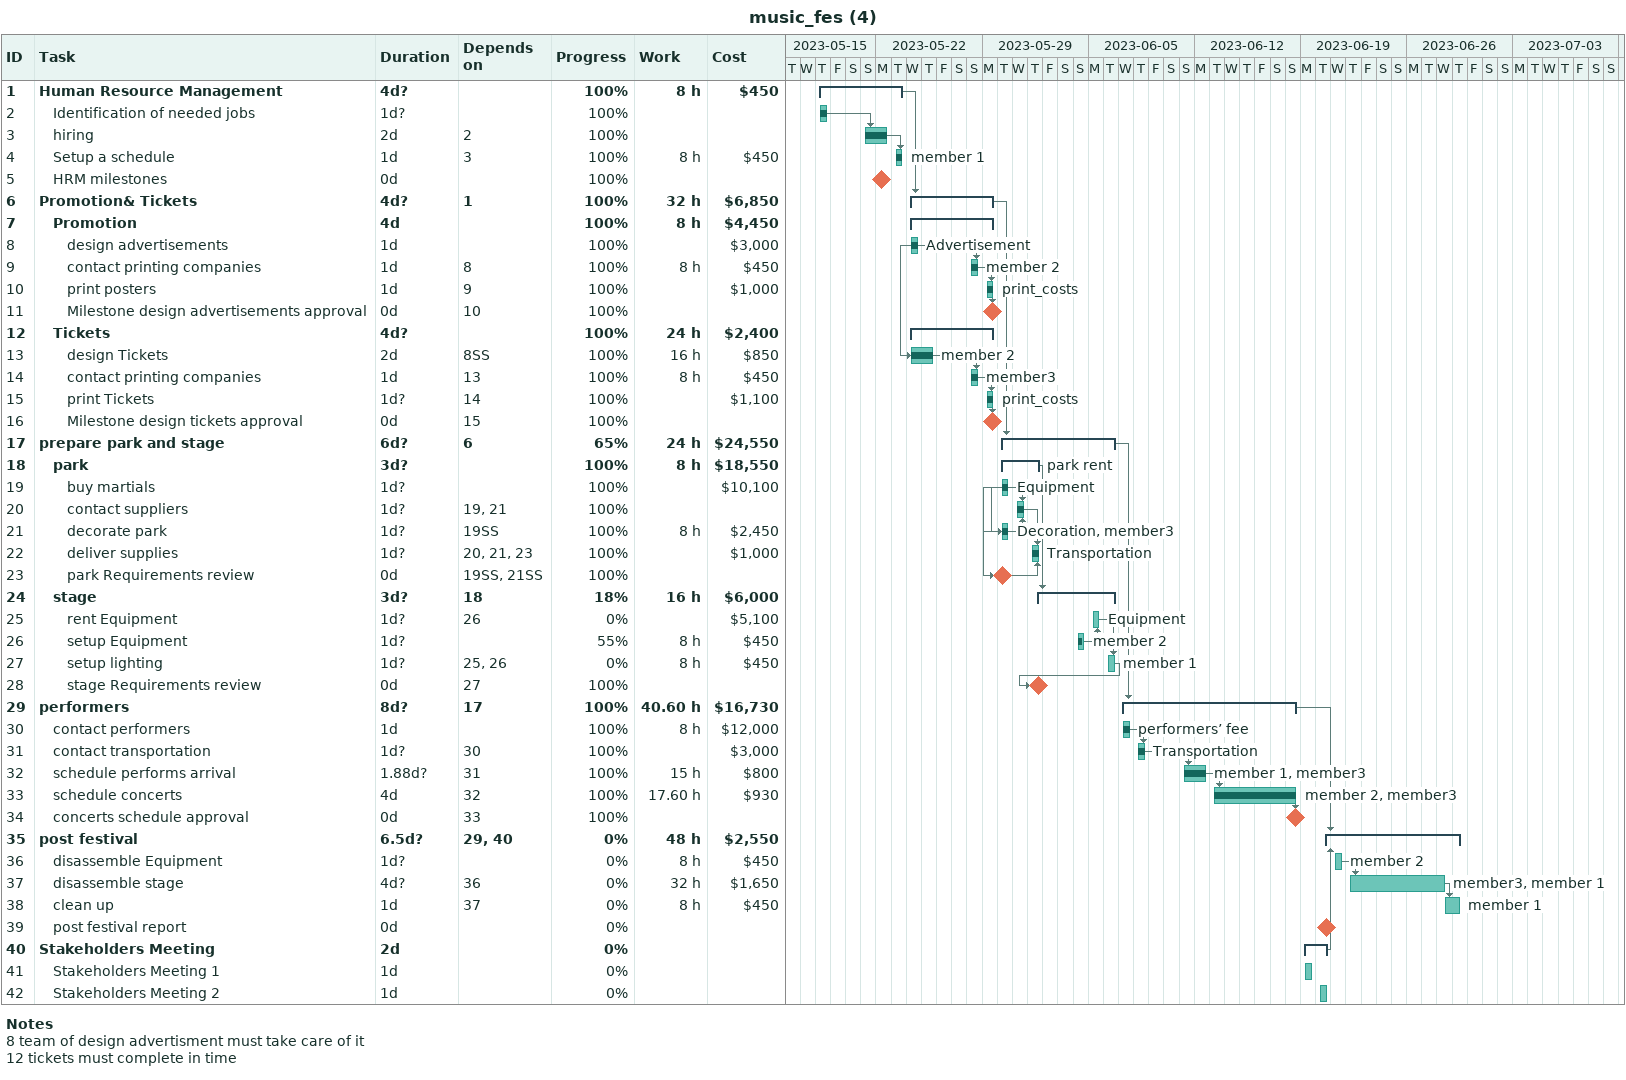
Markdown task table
music_fes (4)

| ID | Level | Task | Duration | Start | Finish | Predecessors | Resources | % complete | Work (h) | Cost ($) |
|---|---|---|---|---|---|---|---|---|---|---|
| 1 | 1 | **Human Resource Management** | 4d? | 2023-05-18 | 2023-05-23 |  |  | 100 | 8 | 450 |
| 2 | 2 | Identification of needed jobs | 1d? | 2023-05-18 | 2023-05-18 |  |  | 100 |  |  |
| 3 | 2 | hiring | 2d | 2023-05-21 | 2023-05-22 | 2 |  | 100 |  |  |
| 4 | 2 | Setup a schedule | 1d | 2023-05-23 | 2023-05-23 | 3 | member 1 | 100 | 8 | 450 |
| 5 | 2 | HRM milestones | 0d | 2023-05-22 | 2023-05-22 |  |  | 100 |  |  |
| 6 | 1 | **Promotion& Tickets** | 4d? | 2023-05-24 | 2023-05-29 | 1 |  | 100 | 32 | 6850 |
| 7 | 2 | **Promotion** | 4d | 2023-05-24 | 2023-05-29 |  |  | 100 | 8 | 4450 |
| 8 | 3 | design advertisements | 1d | 2023-05-24 | 2023-05-24 |  | Advertisement | 100 |  | 3000 |
| 9 | 3 | contact printing companies | 1d | 2023-05-28 | 2023-05-28 | 8 | member 2 | 100 | 8 | 450 |
| 10 | 3 | print posters | 1d | 2023-05-29 | 2023-05-29 | 9 | print_costs | 100 |  | 1000 |
| 11 | 3 | Milestone design advertisements approval | 0d | 2023-05-29 | 2023-05-29 | 10 |  | 100 |  |  |
| 12 | 2 | **Tickets** | 4d? | 2023-05-24 | 2023-05-29 |  |  | 100 | 24 | 2400 |
| 13 | 3 | design Tickets | 2d | 2023-05-24 | 2023-05-25 | 8SS | member 2 | 100 | 16 | 850 |
| 14 | 3 | contact printing companies | 1d | 2023-05-28 | 2023-05-28 | 13 | member3 | 100 | 8 | 450 |
| 15 | 3 | print Tickets | 1d? | 2023-05-29 | 2023-05-29 | 14 | print_costs | 100 |  | 1100 |
| 16 | 3 | Milestone design tickets approval | 0d | 2023-05-29 | 2023-05-29 | 15 |  | 100 |  |  |
| 17 | 1 | **prepare park and stage** | 6d? | 2023-05-30 | 2023-06-06 | 6 |  | 65 | 24 | 24550 |
| 18 | 2 | **park** | 3d? | 2023-05-30 | 2023-06-01 |  | park rent | 100 | 8 | 18550 |
| 19 | 3 | buy martials | 1d? | 2023-05-30 | 2023-05-30 |  | Equipment | 100 |  | 10100 |
| 20 | 3 | contact suppliers | 1d? | 2023-05-31 | 2023-05-31 | 19, 21 |  | 100 |  |  |
| 21 | 3 | decorate park | 1d? | 2023-05-30 | 2023-05-30 | 19SS | Decoration, member3 | 100 | 8 | 2450 |
| 22 | 3 | deliver supplies | 1d? | 2023-06-01 | 2023-06-01 | 20, 21, 23 | Transportation | 100 |  | 1000 |
| 23 | 3 | park Requirements review | 0d | 2023-05-30 | 2023-05-30 | 19SS, 21SS |  | 100 |  |  |
| 24 | 2 | **stage** | 3d? | 2023-06-01 | 2023-06-06 | 18 |  | 18 | 16 | 6000 |
| 25 | 3 | rent Equipment | 1d? | 2023-06-05 | 2023-06-05 | 26 | Equipment | 0 |  | 5100 |
| 26 | 3 | setup Equipment | 1d? | 2023-06-04 | 2023-06-04 |  | member 2 | 55 | 8 | 450 |
| 27 | 3 | setup lighting | 1d? | 2023-06-06 | 2023-06-06 | 25, 26 | member 1 | 0 | 8 | 450 |
| 28 | 3 | stage Requirements review | 0d | 2023-06-01 | 2023-06-01 | 27 |  | 100 |  |  |
| 29 | 1 | **performers** | 8d? | 2023-06-07 | 2023-06-18 | 17 |  | 100 | 40.60 | 16730 |
| 30 | 2 | contact performers | 1d | 2023-06-07 | 2023-06-07 |  | performers’ fee | 100 | 8 | 12000 |
| 31 | 2 | contact transportation | 1d? | 2023-06-08 | 2023-06-08 | 30 | Transportation | 100 |  | 3000 |
| 32 | 2 | schedule performs arrival | 1.88d? | 2023-06-11 | 2023-06-12 | 31 | member 1, member3 | 100 | 15 | 800 |
| 33 | 2 | schedule concerts | 4d | 2023-06-13 | 2023-06-18 | 32 | member 2, member3 | 100 | 17.60 | 930 |
| 34 | 2 | concerts schedule approval | 0d | 2023-06-18 | 2023-06-18 | 33 |  | 100 |  |  |
| 35 | 1 | **post festival** | 6.5d? | 2023-06-20 | 2023-06-29 | 29, 40 |  | 0 | 48 | 2550 |
| 36 | 2 | disassemble Equipment | 1d? | 2023-06-21 | 2023-06-21 |  | member 2 | 0 | 8 | 450 |
| 37 | 2 | disassemble stage | 4d? | 2023-06-22 | 2023-06-28 | 36 | member3, member 1 | 0 | 32 | 1650 |
| 38 | 2 | clean up | 1d | 2023-06-28 | 2023-06-29 | 37 | member 1 | 0 | 8 | 450 |
| 39 | 2 | post festival report | 0d | 2023-06-20 | 2023-06-20 |  |  | 0 |  |  |
| 40 | 1 | **Stakeholders Meeting** | 2d | 2023-06-19 | 2023-06-20 |  |  | 0 |  |  |
| 41 | 2 | Stakeholders Meeting 1 | 1d | 2023-06-19 | 2023-06-19 |  |  | 0 |  |  |
| 42 | 2 | Stakeholders Meeting 2 | 1d | 2023-06-20 | 2023-06-20 |  |  | 0 |  |  |

Notes
- 8: team of design advertisment must take care of it
- 12: tickets must complete in time
